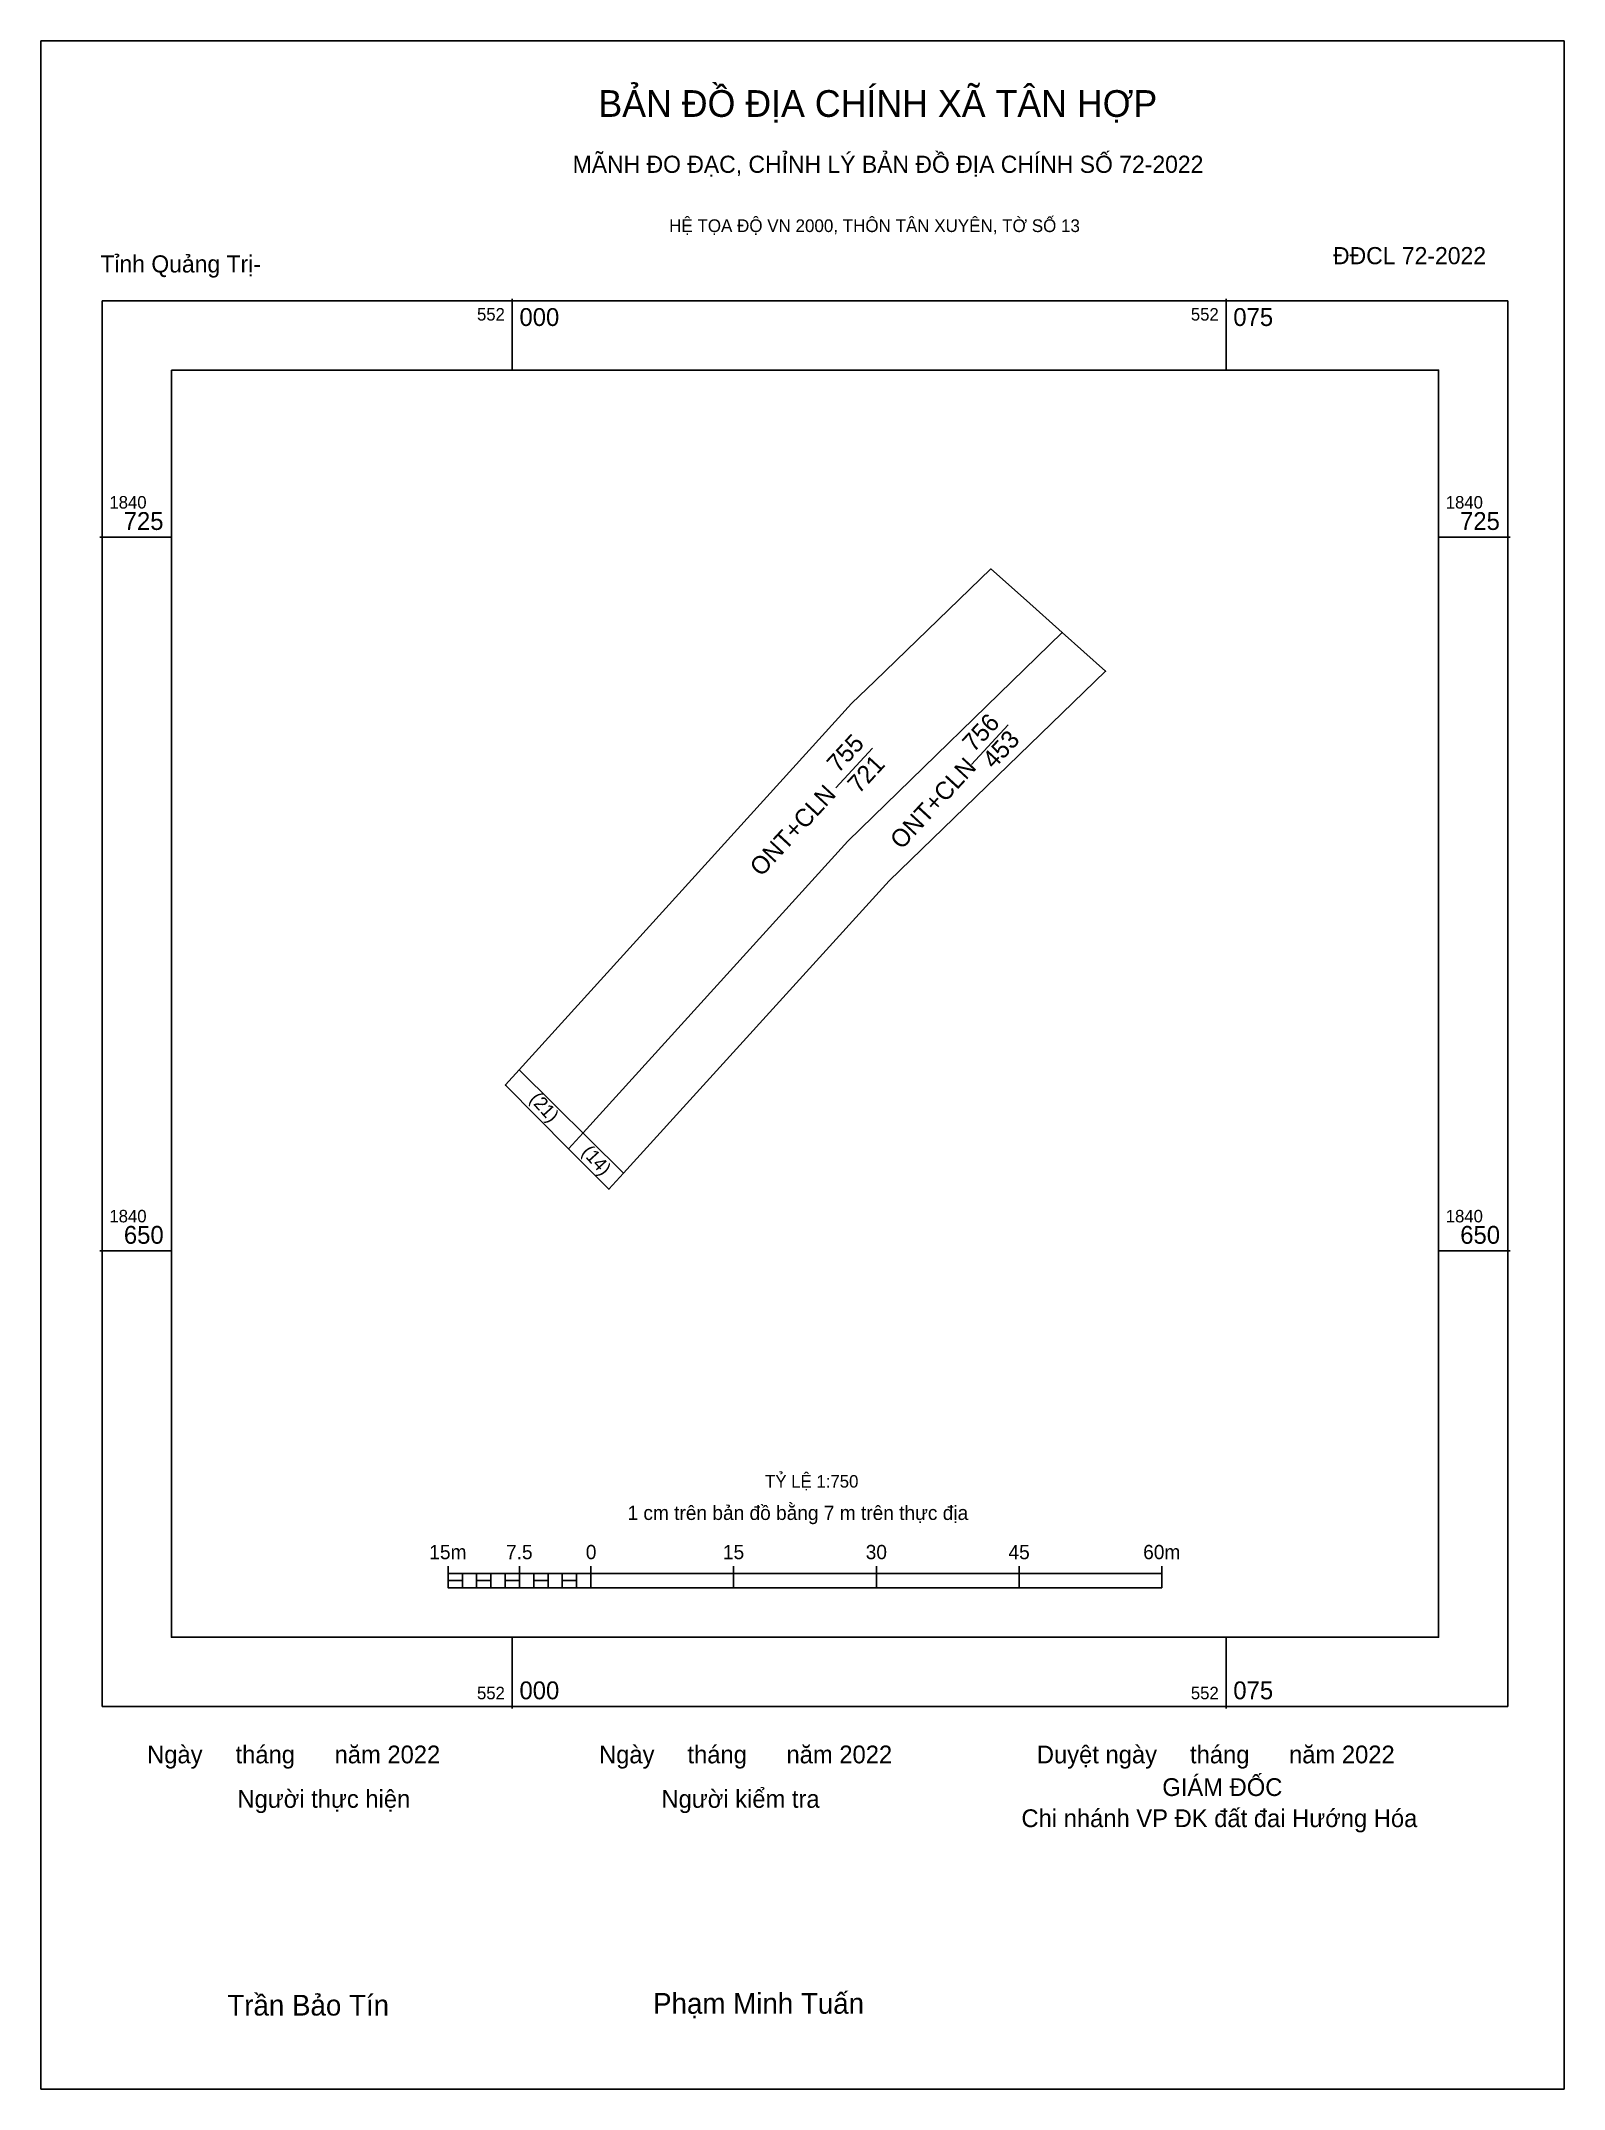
# Model space of a CAD drawing. Extents: x 551950 to 552110, y 1840562 to 1840777.
import ezdxf

# ---------------------------------------------------------------- set-up
doc = ezdxf.new("R2010")
doc.units = 0
for name, color, linetype in [('Level 10', 7, 'Continuous'), ('Level 13', 7, 'Continuous'), ('Level 15', 7, 'Continuous'), ('Level 27', 7, 'Continuous'), ('Level 36', 7, 'Continuous'), ('Level 50', 7, 'Continuous'), ('Level 6', 7, 'Continuous'), ('Level 62', 7, 'Continuous'), ('Level 63', 7, 'Continuous'), ('Level 9', 7, 'Continuous')]:
    doc.layers.add(name, color=color, linetype=linetype)

msp = doc.modelspace()

# ---------------------------------------------------------------- linework, layer by layer
at = {"layer": 'Level 10'}
for points in [[(552035.63, 1840707.5), (552038.07, 1840709.85), (552050.29, 1840721.66), (552054.03, 1840718.32), (552057.76, 1840714.99), (552035.26, 1840693.04), (552007.43, 1840662.4), (552005.92, 1840660.74), (551999.33, 1840667.38), (551999.28, 1840667.44), (552000.73, 1840669.04)], [(552057.76, 1840714.99), (552062.33, 1840710.9), (552039.59, 1840688.89), (552011.69, 1840658.17), (552010.15, 1840656.48), (552005.92, 1840660.74), (552007.43, 1840662.4), (552035.26, 1840693.04)]]:
    msp.add_lwpolyline(points, close=True, dxfattribs=at)
at = {"layer": 'Level 13'}
for p, q in [((552048.24, 1840701.11), (552052.08, 1840705.27)), ((552033.99, 1840698.65), (552037.83, 1840702.81))]:
    msp.add_line(p, q, dxfattribs=at)
at = {"layer": 'Level 15'}
msp.add_lwpolyline([(551950.48, 1840777.13), (552110.5, 1840777.13), (552110.5, 1840561.94), (551950.48, 1840561.94)], close=True, dxfattribs=at)
at = {"layer": 'Level 27'}
for p, q in [((552057.76, 1840714.99), (552057.75, 1840714.99)), ((552057.76, 1840714.99), (552057.77, 1840715)), ((552062.33, 1840710.9), (552062.34, 1840710.91)), ((552039.59, 1840688.89), (552039.6, 1840688.88)), ((552005.92, 1840660.74), (552005.91, 1840660.75)), ((552010.15, 1840656.48), (552010.15, 1840656.47))]:
    msp.add_line(p, q, dxfattribs=at)
at = {"layer": 'Level 50'}
msp.add_line((552000.73, 1840669.04), (552011.69, 1840658.17), dxfattribs=at)
at = {"layer": 'Level 62'}
msp.add_lwpolyline([(551964.18, 1840742.54), (552097.32, 1840742.54), (552097.32, 1840609.41), (551964.18, 1840609.41)], close=True, dxfattribs=at)
at = {"layer": 'Level 63'}
for p, q in [((552000, 1840750.04), (552000, 1840742.54)), ((552075, 1840750.04), (552075, 1840742.54)), ((551956.68, 1840725), (551964.18, 1840725)), ((552097.32, 1840725), (552104.82, 1840725)), ((551956.68, 1840650), (551964.18, 1840650)), ((552097.32, 1840650), (552104.82, 1840650)), ((551993.25, 1840616.86), (551993.25, 1840614.61)), ((551993.25, 1840616.11), (552068.25, 1840616.11)), ((551994.75, 1840616.11), (551994.75, 1840614.61)), ((551996.25, 1840616.11), (551996.25, 1840614.61)), ((551997.75, 1840616.11), (551997.75, 1840614.61)), ((551999.25, 1840616.11), (551999.25, 1840614.61)), ((552000.75, 1840616.86), (552000.75, 1840614.61)), ((552000.75, 1840616.11), (552000.75, 1840614.61)), ((552002.25, 1840616.11), (552002.25, 1840614.61)), ((552003.75, 1840616.11), (552003.75, 1840614.61)), ((552005.25, 1840616.11), (552005.25, 1840614.61)), ((552006.75, 1840616.11), (552006.75, 1840614.61)), ((552008.25, 1840616.86), (552008.25, 1840614.61)), ((552008.25, 1840616.11), (552008.25, 1840614.61)), ((552023.25, 1840616.86), (552023.25, 1840614.61)), ((552038.25, 1840616.86), (552038.25, 1840614.61)), ((552053.25, 1840616.86), (552053.25, 1840614.61)), ((552068.25, 1840616.86), (552068.25, 1840614.61)), ((551993.25, 1840614.61), (552068.25, 1840614.61)), ((552000, 1840609.41), (552000, 1840601.91)), ((552075, 1840609.41), (552075, 1840601.91))]:
    msp.add_line(p, q, dxfattribs=at)
for points in [[(551956.92, 1840749.81), (552104.58, 1840749.81), (552104.58, 1840602.14), (551956.92, 1840602.14)], [(551993.25, 1840615.36), (551994.75, 1840615.36), (551994.75, 1840614.61), (551993.25, 1840614.61)], [(551993.25, 1840615.36), (551994.75, 1840615.36), (551994.75, 1840614.61), (551993.25, 1840614.61)], [(551996.25, 1840615.36), (551997.75, 1840615.36), (551997.75, 1840614.61), (551996.25, 1840614.61)], [(551999.25, 1840615.36), (552000.75, 1840615.36), (552000.75, 1840614.61), (551999.25, 1840614.61)], [(552002.25, 1840615.36), (552003.75, 1840615.36), (552003.75, 1840614.61), (552002.25, 1840614.61)], [(552005.25, 1840615.36), (552006.75, 1840615.36), (552006.75, 1840614.61), (552005.25, 1840614.61)]]:
    msp.add_lwpolyline(points, close=True, dxfattribs=at)

# ---------------------------------------------------------------- texts
at = {"layer": 'Level 13'}
for s, p in [('756', (552048.48, 1840702.3)), ('755', (552034.25, 1840700.13)), ('453', (552050.59, 1840700.54)), ('721', (552036.43, 1840697.95)), ('ONT+CLN', (552040.89, 1840692.08)), ('ONT+CLN', (552026.15, 1840689.23))]:
    msp.add_text(s, height=1.875, rotation=47.3044, dxfattribs=at).set_placement(p)
at = {"layer": 'Level 36'}
for s, p in [('(21)', (552001.73, 1840665.89)), ('(14)', (552007.21, 1840660.32))]:
    msp.add_text(s, height=1.417, rotation=312.0551, dxfattribs=at).set_placement(p)
at = {"layer": 'Level 6'}
msp.add_text('TỶ LỆ 1:750', height=1.3184, dxfattribs=at).set_placement((552026.56, 1840625.13))
at = {"layer": 'Level 63'}
for s, height, p in [('BẢN ĐỒ ĐỊA CHÍNH XÃ TÂN HỢP', 2.8078, (552009.04, 1840769.15)), ('MÃNH ĐO ĐẠC, CHỈNH LÝ BẢN ĐỒ ĐỊA CHÍNH SỐ 72-2022', 1.8016, (552006.34, 1840763.27)), ('HỆ TỌA ĐỘ VN 2000, THÔN TÂN XUYÊN, TỜ SỐ 13', 1.3337, (552016.48, 1840757.05)), ('552', 1.312, (551996.29, 1840747.75)), ('000', 1.875, (552000.75, 1840747.18)), ('552', 1.312, (552071.29, 1840747.75)), ('075', 1.875, (552075.75, 1840747.18)), ('1840', 1.312, (551957.67, 1840728)), ('1840', 1.312, (552098.07, 1840728)), ('725', 1.875, (551959.17, 1840725.75)), ('725', 1.875, (552099.57, 1840725.75)), ('1840', 1.312, (551957.67, 1840653)), ('650', 1.875, (551959.19, 1840650.75)), ('1840', 1.312, (552098.07, 1840653)), ('650', 1.875, (552099.59, 1840650.75)), ('1 cm trên bản đồ bằng 7 m trên thực địa', 1.5, (552012.1, 1840621.73)), ('15m', 1.5, (551991.28, 1840617.61)), ('7.5', 1.5, (551999.34, 1840617.61)), ('0', 1.5, (552007.72, 1840617.61)), ('15', 1.5, (552022.13, 1840617.61)), ('30', 1.5, (552037.13, 1840617.61)), ('45', 1.5, (552052.13, 1840617.61)), ('60m', 1.5, (552066.28, 1840617.61)), ('552', 1.312, (551996.29, 1840602.89)), ('000', 1.875, (552000.75, 1840602.89)), ('552', 1.312, (552071.29, 1840602.89)), ('075', 1.875, (552075.75, 1840602.89)), ('Ngày     tháng      năm 2022', 1.8662, (551961.63, 1840596.16)), ('Ngày     tháng      năm 2022', 1.8662, (552009.11, 1840596.16)), ('Duyệt ngày     tháng      năm 2022', 1.8662, (552055.11, 1840596.16)), ('GIÁM ĐỐC', 1.866, (552068.29, 1840592.73)), ('Người thực hiện', 1.8662, (551971.12, 1840591.49)), ('Người kiểm tra', 1.8662, (552015.67, 1840591.49)), ('Chi nhánh VP ĐK đất đai Hướng Hóa', 1.8662, (552053.49, 1840589.46)), ('Trần Bảo Tín', 2.1768, (551970.06, 1840569.66)), ('Phạm Minh Tuấn', 2.1768, (552014.79, 1840569.85))]:
    msp.add_text(s, height=height, dxfattribs=at).set_placement(p)
at = {"layer": 'Level 9'}
for s, p in [('Tỉnh Quảng Trị-', (551956.72, 1840752.8)), ('ĐĐCL 72-2022', (552086.23, 1840753.67))]:
    msp.add_text(s, height=1.8016, dxfattribs=at).set_placement(p)

doc.saveas('drawing.dxf')
